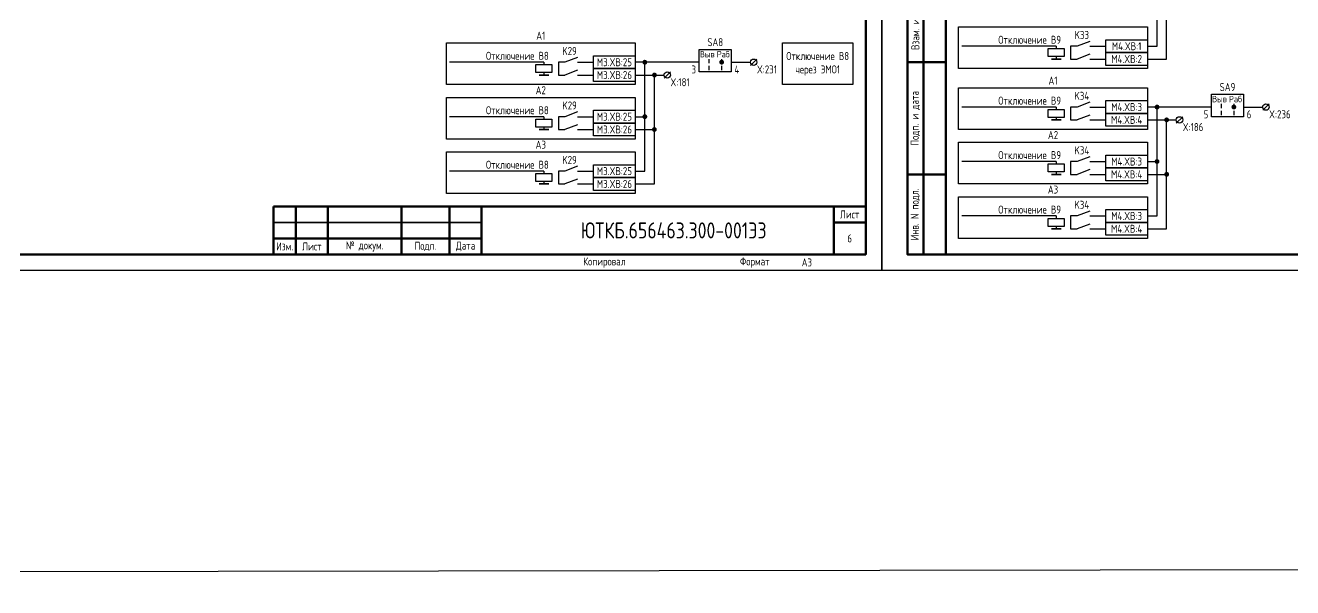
# Model space of a CAD drawing. Header units: millimetres. Extents: x -1245 to 5086, y -99 to 618.
# Drawn here: x 2252.5 to 2648.4, y -99 to 76.5 of the extents above; entities that cross this region are included whole.
import ezdxf

# ---------------------------------------------------------------- set-up
doc = ezdxf.new("R2010")
doc.units = ezdxf.units.MM
doc.styles.add('Gost_type_A', font='GOST_A.TTF')

# ---------------------------------------------------------------- blocks, each defined once
blk = doc.blocks.new('Формат_А3')
blk.add_lwpolyline([(-420, 297), (0, 297), (0, 0), (-420, 0)], close=True)
at = {"lineweight": 50}
blk.add_lwpolyline([(-400, 292), (-5, 292), (-5, 5), (-400, 5)], close=True, dxfattribs=at)
blk = doc.blocks.new('Штамп малый нижний')
at = {"lineweight": 50}
for points in [[(-185, 15), (-178, 15), (-178, 5), (-185, 5)], [(-178, 15), (-168, 15), (-168, 5), (-178, 5)], [(-168, 15), (-145, 15), (-145, 5), (-168, 5)], [(-145, 15), (-130, 15), (-130, 5), (-145, 5)], [(-130, 15), (-120, 15), (-120, 5), (-130, 5)], [(-120, 15), (-10, 15), (-10, 0), (-120, 0)], [(-10, 15), (0, 15), (0, 10), (-10, 10)], [(-10, 10), (0, 10), (0, 0), (-10, 0)], [(-185, 5), (-178, 5), (-178, 0), (-185, 0)], [(-178, 5), (-168, 5), (-168, 0), (-178, 0)], [(-168, 5), (-145, 5), (-145, 0), (-168, 0)], [(-145, 5), (-130, 5), (-130, 0), (-145, 0)], [(-130, 5), (-120, 5), (-120, 0), (-130, 0)]]:
    blk.add_lwpolyline(points, close=True, dxfattribs=at)
for points in [[(-185, 15), (-178, 15), (-178, 10), (-185, 10)], [(-178, 15), (-168, 15), (-168, 10), (-178, 10)], [(-168, 15), (-145, 15), (-145, 10), (-168, 10)], [(-145, 15), (-130, 15), (-130, 10), (-145, 10)], [(-130, 15), (-120, 15), (-120, 10), (-130, 10)], [(-185, 10), (-178, 10), (-178, 5), (-185, 5)], [(-178, 10), (-168, 10), (-168, 5), (-178, 5)], [(-168, 10), (-145, 10), (-145, 5), (-168, 5)], [(-145, 10), (-130, 10), (-130, 5), (-145, 5)], [(-130, 10), (-120, 10), (-120, 5), (-130, 5)]]:
    blk.add_lwpolyline(points, close=True)
at = {"char_height": 2.5, "style": 'Gost_type_A'}
for s, insert, width, attachment_point in [('Лист', (-5, 12.5), 10, 5), ('№ докум.', (-156.5, 2.5), 23, 5), ('Подп.', (-137.5, 2.5), 15, 5), ('Дата', (-125, 2.5), 10, 5), ('Изм.', (-181.5, 2.5), 7, 5), ('Лист', (-173, 2.5), 10, 5), ('Копировал', (-75, -2.53), 13.1202, 6), ('Формат', (-30, -2.53), 13.1202, 6)]:
    blk.add_mtext(s, dxfattribs=dict(at, insert=insert, width=width, attachment_point=attachment_point))
blk = doc.blocks.new('POINT')
at = {"const_width": 0.75}
blk.add_lwpolyline([(-0.375, 0, 1), (0.375, 0, 1)], format="xyb", close=True, dxfattribs=at)
blk = doc.blocks.new('Переключатель_положение')
for p, q in [((2, 1), (2, -0.34)), ((2, -1.14), (2, -2.49))]:
    blk.add_line(p, q)
blk = doc.blocks.new('Штамп левый нижний')
at = {"lineweight": 50}
for points in [[(-12, 145), (-7, 145), (-7, 110), (-12, 110)], [(-7, 145), (0, 145), (0, 110), (-7, 110)], [(-12, 110), (-7, 110), (-7, 85), (-12, 85)], [(-7, 110), (0, 110), (0, 85), (-7, 85)], [(-12, 85), (-7, 85), (-7, 60), (-12, 60)], [(-7, 85), (0, 85), (0, 60), (-7, 60)], [(-12, 60), (-7, 60), (-7, 25), (-12, 25)], [(-7, 60), (0, 60), (0, 25), (-7, 25)], [(-12, 25), (-7, 25), (-7, 0), (-12, 0)], [(-7, 25), (0, 25), (0, 0), (-7, 0)]]:
    blk.add_lwpolyline(points, close=True, dxfattribs=at)
at = {"char_height": 2.5, "attachment_point": 5, "rotation": 90, "style": 'Gost_type_A'}
for s, insert, width in [('Подп. и дата', (-9.5, 127.5), 35), ('Инв. № дубл.', (-9.5, 97.5), 25), ('Взам. инв. №', (-9.5, 72.5), 25), ('Подп. и дата', (-9.5, 42.5), 35), ('Инв. N подл.', (-9.5, 12.5), 25)]:
    blk.add_mtext(s, dxfattribs=dict(at, insert=insert, width=width))

msp = doc.modelspace()

# ---------------------------------------------------------------- linework, layer by layer
for p, q in [((2606, 70), (2606, 104)), ((2609, 66), (2609, 100)), ((2574.5, 70), (2545, 70)), ((2574.5, 70), (2574.5, 69.25)), ((2603, 70), (2606, 70)), ((2414.5, 65), (2385, 65)), ((2414.5, 65), (2414.5, 64.25)), ((2463, 65), (2443, 65)), ((2446, 31), (2446, 65)), ((2481.01, 66), (2479.01, 64)), ((2574.5, 66.75), (2574.5, 66)), ((2603, 66), (2609, 66)), ((2414.5, 61.75), (2414.5, 61)), ((2443, 61), (2452, 61)), ((2449, 27), (2449, 61)), ((2454.01, 62), (2452.01, 60)), ((2641.01, 52), (2639.01, 50)), ((2414.5, 48), (2385, 48)), ((2414.5, 48), (2414.5, 47.25)), ((2443, 48), (2446, 48)), ((2574.5, 51), (2545, 51)), ((2574.5, 51), (2574.5, 50.25)), ((2574.5, 47.75), (2574.5, 47)), ((2623, 51), (2603, 51)), ((2606, 17), (2606, 51)), ((2614.01, 48), (2612.01, 46)), ((2414.5, 44.75), (2414.5, 44)), ((2443, 44), (2449, 44)), ((2603, 47), (2612, 47)), ((2609, 13), (2609, 47)), ((2574.5, 34), (2545, 34)), ((2574.5, 34), (2574.5, 33.25)), ((2603, 34), (2606, 34)), ((2414.5, 31), (2385, 31)), ((2414.5, 31), (2414.5, 30.25)), ((2414.5, 27.75), (2414.5, 27)), ((2443, 31), (2446, 31)), ((2574.5, 30.75), (2574.5, 30)), ((2603, 30), (2609, 30)), ((2443, 27), (2449, 27)), ((2574.5, 17), (2545, 17)), ((2574.5, 17), (2574.5, 16.25)), ((2603, 17), (2606, 17)), ((2574.5, 13.75), (2574.5, 13)), ((2603, 13), (2609, 13))]:
    msp.add_line(p, q)
at = {"ltscale": 4.32}
for p, q in [((2585, 71.5), (2581, 70)), ((2585, 67.5), (2581, 66)), ((2425, 66.5), (2421, 65)), ((2425, 62.5), (2421, 61)), ((2585, 52.5), (2581, 51)), ((2425, 49.5), (2421, 48)), ((2585, 48.5), (2581, 47)), ((2425, 45.5), (2421, 44)), ((2425, 32.5), (2421, 31)), ((2585, 35.5), (2581, 34)), ((2425, 28.5), (2421, 27)), ((2585, 31.5), (2581, 30)), ((2585, 18.5), (2581, 17)), ((2585, 14.5), (2581, 13))]:
    msp.add_line(p, q, dxfattribs=at)
at = {"ltscale": 1.08}
for p, q in [((2581, 70), (2579, 70)), ((2579, 70), (2579, 66)), ((2585, 70), (2590, 70)), ((2421, 65), (2419, 65)), ((2419, 65), (2419, 61)), ((2425, 65), (2430, 65)), ((2579, 66), (2581, 66)), ((2585, 66), (2590, 66)), ((2419, 61), (2421, 61)), ((2425, 61), (2430, 61)), ((2421, 48), (2419, 48)), ((2419, 48), (2419, 44)), ((2425, 48), (2430, 48)), ((2581, 51), (2579, 51)), ((2579, 51), (2579, 47)), ((2585, 51), (2590, 51)), ((2419, 44), (2421, 44)), ((2425, 44), (2430, 44)), ((2579, 47), (2581, 47)), ((2585, 47), (2590, 47)), ((2581, 34), (2579, 34)), ((2579, 34), (2579, 30)), ((2585, 34), (2590, 34)), ((2421, 31), (2419, 31)), ((2419, 31), (2419, 27)), ((2425, 31), (2430, 31)), ((2579, 30), (2581, 30)), ((2585, 30), (2590, 30)), ((2419, 27), (2421, 27)), ((2425, 27), (2430, 27)), ((2581, 17), (2579, 17)), ((2579, 17), (2579, 13)), ((2585, 17), (2590, 17)), ((2579, 13), (2581, 13)), ((2585, 13), (2590, 13))]:
    msp.add_line(p, q, dxfattribs=at)
at = {"ltscale": 4}
for p, q in [((2473, 65), (2479.01, 65)), ((2633, 51), (2639.01, 51))]:
    msp.add_line(p, q, dxfattribs=at)
at = {"color": 3}
msp.add_lwpolyline([(-1245, 609), (5086, 618), (5086, -90), (-1245, -99)], close=True, dxfattribs=at)
for points in [[(2544, 76), (2603, 76), (2603, 63), (2544, 63)], [(2590, 72), (2603, 72), (2603, 68), (2590, 68)], [(2384, 71), (2443, 71), (2443, 58), (2384, 58)], [(2463, 69), (2473, 69), (2473, 62), (2463, 62)], [(2489, 71), (2511, 71), (2511, 58), (2489, 58)], [(2577, 69.25), (2577, 66.75), (2572, 66.75), (2572, 69.25)], [(2590, 68), (2603, 68), (2603, 64), (2590, 64)], [(2417, 64.25), (2417, 61.75), (2412, 61.75), (2412, 64.25)], [(2430, 67), (2443, 67), (2443, 63), (2430, 63)], [(2576, 66), (2573, 66)], [(2416, 61), (2413, 61)], [(2430, 63), (2443, 63), (2443, 59), (2430, 59)], [(2544, 57), (2603, 57), (2603, 44), (2544, 44)], [(2384, 54), (2443, 54), (2443, 41), (2384, 41)], [(2590, 53), (2603, 53), (2603, 49), (2590, 49)], [(2623, 55), (2633, 55), (2633, 48), (2623, 48)], [(2430, 50), (2443, 50), (2443, 46), (2430, 46)], [(2577, 50.25), (2577, 47.75), (2572, 47.75), (2572, 50.25)], [(2590, 49), (2603, 49), (2603, 45), (2590, 45)], [(2417, 47.25), (2417, 44.75), (2412, 44.75), (2412, 47.25)], [(2416, 44), (2413, 44)], [(2430, 46), (2443, 46), (2443, 42), (2430, 42)], [(2576, 47), (2573, 47)], [(2544, 40), (2603, 40), (2603, 27), (2544, 27)], [(2384, 37), (2443, 37), (2443, 24), (2384, 24)], [(2590, 36), (2603, 36), (2603, 32), (2590, 32)], [(2430, 33), (2443, 33), (2443, 29), (2430, 29)], [(2577, 33.25), (2577, 30.75), (2572, 30.75), (2572, 33.25)], [(2590, 32), (2603, 32), (2603, 28), (2590, 28)], [(2417, 30.25), (2417, 27.75), (2412, 27.75), (2412, 30.25)], [(2430, 29), (2443, 29), (2443, 25), (2430, 25)], [(2576, 30), (2573, 30)], [(2416, 27), (2413, 27)], [(2544, 23), (2603, 23), (2603, 10), (2544, 10)], [(2577, 16.25), (2577, 13.75), (2572, 13.75), (2572, 16.25)], [(2590, 19), (2603, 19), (2603, 15), (2590, 15)], [(2576, 13), (2573, 13)], [(2590, 15), (2603, 15), (2603, 11), (2590, 11)]]:
    msp.add_lwpolyline(points, close=True)
for centre in [(2480.01, 65), (2453.01, 61), (2640.01, 51), (2613.01, 47)]:
    msp.add_circle(centre, 1)

# ---------------------------------------------------------------- block references
for name, p in [('Формат_А3', (2520, 0)), ('Формат_А3', (2940, 0)), ('Штамп левый нижний', (2540, 5)), ('POINT', (2446, 65)), ('Переключатель_положение', (2464, 65)), ('POINT', (2470, 65)), ('Переключатель_положение', (2468, 65)), ('POINT', (2449, 61)), ('POINT', (2606, 51)), ('Переключатель_положение', (2624, 51)), ('POINT', (2630, 51)), ('Переключатель_положение', (2628, 51)), ('POINT', (2446, 48)), ('POINT', (2609, 47)), ('POINT', (2449, 44)), ('POINT', (2606, 34)), ('POINT', (2609, 30)), ('Штамп малый нижний', (2515, 5))]:
    msp.add_blockref(name, p)

# ---------------------------------------------------------------- texts
at = {"char_height": 2.5, "line_spacing_factor": 0.9, "style": 'Gost_type_A'}
for s, insert, width, attachment_point in [('A1', (2413.5, 72), 59, 8), ('X:231', (2481.01, 64), 8, 1), ('X:181', (2454.01, 60), 8, 1), ('A1', (2573.5, 58), 59, 8), ('A2', (2413.5, 55), 59, 8), ('X:236', (2641.01, 50), 8, 1), ('X:186', (2614.01, 46), 8, 1), ('A3', (2413.5, 38), 59, 8), ('A2', (2573.5, 41), 59, 8), ('A3', (2573.5, 24), 59, 8)]:
    msp.add_mtext(s, dxfattribs=dict(at, insert=insert, width=width, attachment_point=attachment_point))
at = {"style": 'Gost_type_A'}
for s, insert, char_height, width, attachment_point in [('SA8', (2468, 70), 2.5, 10, 8), ('Отключение В9', (2576, 72), 2.5, 31.0015, 6), ('K33', (2582.5, 73.5), 2.5, 5, 5), ('M4.XВ:1', (2596.5, 70), 2.5, 13, 5), ('Отключение В8', (2416, 67), 2.5, 31.0015, 6), ('K29', (2422.5, 68.5), 2.5, 5, 5), ('Выв', (2465.5, 67.5), 2, 5, 5), ('Раб', (2470.5, 67.5), 2, 5, 5), ('Отключение В8\\Pчерез ЭМО1', (2500, 64.5), 2.5, 21.9988, 5), ('M3.XВ:25', (2436.5, 65), 2.5, 13, 5), ('3', (2462, 63.98), 2.5, 5, 3), ('4', (2474, 63.98), 2.5, 5, 1), ('M4.XВ:2', (2596.5, 66), 2.5, 13, 5), ('M3.XВ:26', (2436.5, 61), 2.5, 13, 5), ('K34', (2582.5, 54.5), 2.5, 5, 5), ('SA9', (2628, 56), 2.5, 10, 8), ('K29', (2422.5, 51.5), 2.5, 5, 5), ('Отключение В9', (2576, 53), 2.5, 31.0015, 6), ('M4.XВ:3', (2596.5, 51), 2.5, 13, 5), ('Выв', (2625.5, 53.5), 2, 5, 5), ('Раб', (2630.5, 53.5), 2, 5, 5), ('Отключение В8', (2416, 50), 2.5, 31.0015, 6), ('M3.XВ:25', (2436.5, 48), 2.5, 13, 5), ('M4.XВ:4', (2596.5, 47), 2.5, 13, 5), ('5', (2622, 49.98), 2.5, 5, 3), ('6', (2634, 49.98), 2.5, 5, 1), ('M3.XВ:26', (2436.5, 44), 2.5, 13, 5), ('K29', (2422.5, 34.5), 2.5, 5, 5), ('Отключение В9', (2576, 36), 2.5, 31.0015, 6), ('K34', (2582.5, 37.5), 2.5, 5, 5), ('Отключение В8', (2416, 33), 2.5, 31.0015, 6), ('M3.XВ:25', (2436.5, 31), 2.5, 13, 5), ('M4.XВ:3', (2596.5, 34), 2.5, 13, 5), ('M3.XВ:26', (2436.5, 27), 2.5, 13, 5), ('M4.XВ:4', (2596.5, 30), 2.5, 13, 5), ('Отключение В9', (2576, 19), 2.5, 31.0015, 6), ('K34', (2582.5, 20.5), 2.5, 5, 5), ('M4.XВ:3', (2596.5, 17), 2.5, 13, 5), ('ЮТКБ.656463.300-001Э3', (2455, 12.5), 5, 120, 5), ('M4.XВ:4', (2596.5, 13), 2.5, 13, 5), ('6', (2510, 10), 2.5, 10, 5), ('A3', (2495, 2.5), 2.5, 20, 4)]:
    msp.add_mtext(s, dxfattribs=dict(at, insert=insert, char_height=char_height, width=width, attachment_point=attachment_point))

doc.saveas('drawing.dxf')
